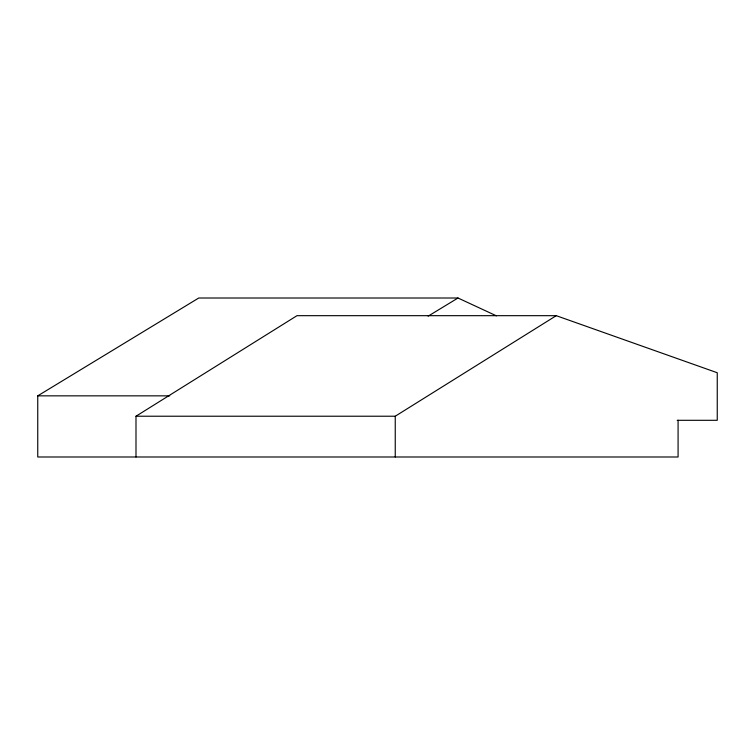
<?xml version="1.0" encoding="UTF-8"?>
<svg xmlns="http://www.w3.org/2000/svg" width="755" height="755" viewBox="0 0 755 755"><rect width="100%" height="100%" fill="white"/><g stroke="black" fill="none" stroke-linecap="round" stroke-linejoin="round"><path stroke-width="1.13" d="M135.994 456.992L135.994 416.222L296.998 315.675L556.246 315.675L717.25 372.743L717.25 420.299L677.188 420.299M135.994 416.222L395.243 416.222L556.246 315.675M678.084 420.299L678.084 456.992L37.75 456.992L37.75 395.846L198.754 298.008L458.002 298.008L496.384 315.826M428.123 316.166L458.002 298.008M37.75 395.846L169.733 395.846M395.243 416.222L395.243 456.992"/></g></svg>
